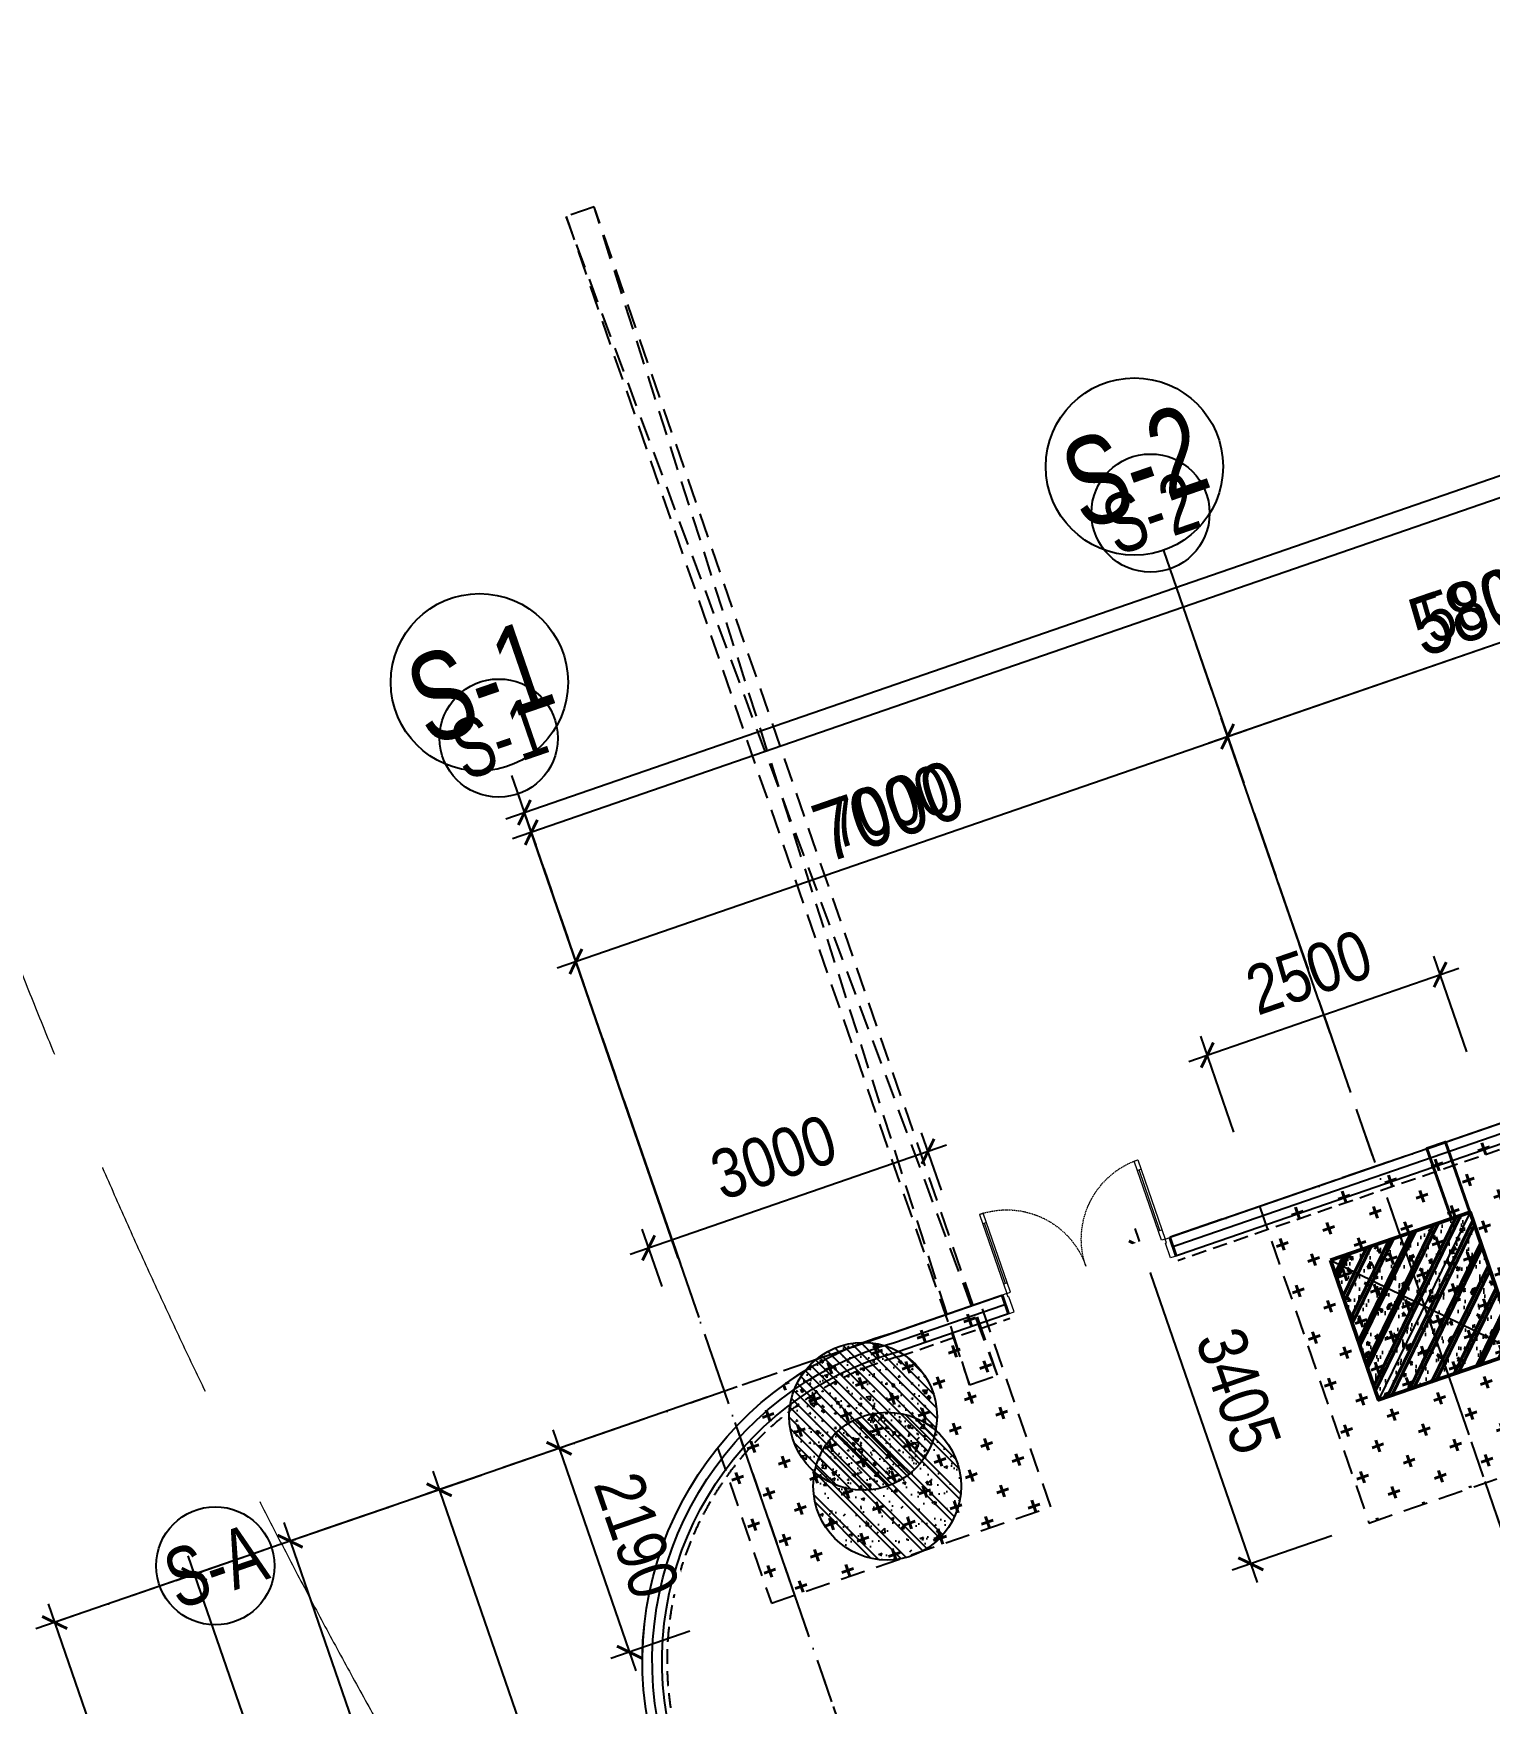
# Model space of a CAD drawing. Header units: millimetres. Extents: x -1534340 to 1713810, y -1348191 to 1114081.
# Drawn here: x 1225587 to 1240370, y -303920 to -286962 of the extents above; entities that cross this region are included whole.
import ezdxf
from ezdxf.enums import TextEntityAlignment as Align

# ---------------------------------------------------------------- set-up
doc = ezdxf.new("R2010")
doc.units = ezdxf.units.MM
doc.header["$LTSCALE"] = 100
doc.set_wipeout_variables(frame=1)
doc.header["$PDMODE"] = 32
doc.header["$PDSIZE"] = 2.5
for name, pattern in [('CENTER2', [1.125, 0.75, -0.125, 0.125, -0.125]), ('DASHED', [4.5, 3, -1.5]), ('HIDDEN', [0.375, 0.25, -0.125]), ('HIDDEN2', [0.1875, 0.125, -0.0625]), ('xref.asix of  podium$0$xref.asix of  podium$0$DASHDOT', [1, 0.5, -0.25, 0, -0.25]), ('Xref.Asix of Basement B2$0$HIDDEN', [0.375, 0.25, -0.125])]:
    doc.linetypes.add(name, pattern=pattern)
for name, color, linetype, lineweight in [('0-Hatch', 250, 'Continuous', 40), ('CUA', 37, 'Continuous', 13), ('KT-Net cat', 1, 'Continuous', 40), ('KT-Net cot', 2, 'Continuous', 50), ('KT-Net cot vach', 6, 'Continuous', 50)]:
    doc.layers.add(name, color=color, linetype=linetype, lineweight=lineweight)
for name, color, linetype in [('0-khuat', 3, 'HIDDEN'), ('A-GLAZ', 135, 'Continuous'), ('ccu11-Khuat', 9, 'DASHED'), ('ccu11-Manh', 8, 'Continuous'), ('ccu12-Hatch', 250, 'Continuous'), ('ccu12-Manh', 8, 'Continuous'), ('ccu12-Thay', 7, 'Continuous'), ('ccu12-Truc', 13, 'CENTER2'), ('KC-Betong', 6, 'Continuous'), ('KC2-DIM', 251, 'Continuous'), ('KCS_COLUMN', 2, 'Continuous'), ('KT-Dim', 8, 'Continuous'), ('KT-Kich thuoc', 9, 'Continuous'), ('xref.asix of  podium$0$xref.asix of  podium$0$KC2-DIM', 251, 'Continuous'), ('xref.asix of  podium$0$xref.asix of  podium$0$KT-Kich thuoc', 9, 'Continuous'), ('xref.asix of  podium$0$xref.asix of  podium$0$KT-Luoi truc South Tower', 8, 'xref.asix of  podium$0$xref.asix of  podium$0$DASHDOT'), ('xref.asix of  podium$0$xref.asix of  podium$0$KT-Net cot vach', 6, 'Continuous'), ('xref.asix of  podium$0$xref.asix of  podium$0$ST_MBDV Cot vach 220805$0$AUDIT_I_220805193045-1', 50, 'Continuous'), ('Xref_ST_MBDV Cot vach 30.7.2022|Xref_ST_MBDV Cot vach 30.7.2022|Xref_ST_MBDV Cot vach 30.7.2022|Xref_ST_MBDV Cot vach 30.7.2022|A-GRID-SYM', 50, 'Continuous')]:
    doc.layers.add(name, color=color, linetype=linetype)
doc.layers.add('Xref.Asix of Basement B2$0$KT-Chi gioi XD', color=7, linetype='Xref.Asix of Basement B2$0$HIDDEN', true_color=0x0066cc)
doc.styles.add('Arial Narrow', font='ARIALN.TTF')
doc.styles.add('HBA-Text', font='GOTHIC.TTF')
doc.styles.add('xref.asix of  podium$0$xref.asix of  podium$0$ST_MBDV Cot vach 220805$0$HBA-Text', font='GOTHIC.TTF')
doc.dimstyles.new('ccu12-200', dxfattribs={"dimscale": 200, "dimtxt": 2.5, "dimasz": 1, "dimexe": 1, "dimexo": 2, "dimgap": 1, "dimtad": 1, "dimdec": 0, "dimrnd": 5, "dimdsep": 46, "dimtxsty": 'Arial Narrow', "dimblk": 'ARCHTICK', "dimcen": -1, "dimdle": 1, "dimclrd": 256, "dimclre": 256, "dimclrt": 3, "dimadec": 0, "dimazin": 2, "dimtfac": 0.1, "dimtdec": 0, "dimtmove": 0, "dimatfit": 1, "dimldrblk": 'ARCHTICK', "dimfxl": 1, "dimtvp": 0.833333, "dimtolj": 1, "dimtzin": 12, "dimarcsym": 0})
doc.dimstyles.new('CCU_1-200', dxfattribs={"dimscale": 200, "dimtxt": 3, "dimasz": 1, "dimexe": 1, "dimexo": 2, "dimgap": 0.5, "dimtad": 1, "dimdec": 0, "dimdsep": 46, "dimtxsty": 'Arial Narrow', "dimblk": 'ARCHTICK', "dimcen": -1, "dimdle": 1, "dimclrd": 256, "dimclre": 256, "dimclrt": 3, "dimadec": 0, "dimazin": 2, "dimtfac": 0.1, "dimtdec": 0, "dimtix": 1, "dimtmove": 2, "dimatfit": 1, "dimfxl": 1, "dimtvp": 0.833333, "dimtolj": 1, "dimtzin": 12, "dimarcsym": 0})
pattern_1 = [(50, (550, -550), (286.904, -25.1), [30, -330]), (355, (550, -550), (-55.5, 300.877), [24, -264]), (100.451, (573.9, -552.1), (231.404, 275.776), [25.496, -280.457]), (46.184, (550, -470), (426.9, -66.21), [45, -495]), (96.636, (585.57, -475.5), (373.87, 389.65), [38.24, -420.69]), (351.184, (550, -470), (373.86, 389.65), [36, -396]), (21, (590, -490), (238.763, -161.048), [30, -330]), (326, (590, -490), (97.326, 290.06), [24, -264]), (71.451, (609.9, -503.42), (336.09, 129.01), [25.496, -280.457]), (37.5, (550, -550), (4.864, 133.1575), [0, -260.8, 0, -268, 0, -265]), (7.5, (550, -550), (105.228, 157.765), [0, -152.8, 0, -254.8, 0, -101]), (327.5, (460.8, -550), (213.529, -9.022), [0, -100, 0, -312, 0, -414]), (317.5, (420.8, -550), (233.274, 40.042), [0, -130, 0, -207.2, 0, -294]), (45, (550, -550), (-120.208, 120.208), []), (45, (550, -501), (-120.208, 120.208), [])]

# ---------------------------------------------------------------- blocks, each defined once
blk = doc.blocks.new('MBKC-T1-PN')
at = {"layer": '0-Hatch', "ltscale": 2}
h = blk.add_hatch(dxfattribs=at)
h.set_pattern_fill('CROSS', color=256, scale=1000, angle=109.0471, style=0)
h.set_pattern_definition([(109.047138, (4040950.84, -6937887.65), (-317.899085, 154.726118), [125, -375]), (199.047138, (4040989.52, -6937808.17), (-154.726118, -317.899085), [125, -375])])
h.paths.add_polyline_path([(7798, 2695), (5434, 1880), (6545, -1337), (8908, -521)])
h = blk.add_hatch(dxfattribs=at)
h.set_pattern_fill('CROSS', color=256, scale=1000, angle=109.0471, style=0)
h.set_pattern_definition([(109.047138, (4035251.03, -6938997.68), (-317.899085, 154.726118), [125, -375]), (199.047138, (4035289.71, -6938918.2), (-154.726118, -317.899085), [125, -375])])
edge = h.paths.add_edge_path()
edge.add_arc((2629, -2740), 3460, 105.6293, 141.1935)
edge.add_line((-67, -572), (478, -2151))
edge.add_line((478, -2151), (3314, -1172))
edge.add_line((3314, -1172), (2598, 902))
edge.add_line((2598, 902), (1697, 591))
at = {"layer": '0-khuat', "ltscale": 10}
for p, q in [((5434, 1880), (6545, -1337)), ((6545, -1337), (8908, -521))]:
    blk.add_line(p, q, dxfattribs=at)
blk.add_lwpolyline([(-67, -572), (478, -2151), (3314, -1172), (2598, 902)], dxfattribs=at)
at = {"layer": 'ccu11-Khuat', "ltscale": 0.5, "elevation": 0}
blk.add_lwpolyline([(100591, -35427), (55456, -35427, -0.326962), (50828, -32029), (46319, -19000, 0.427662), (30483, -12598), (15440, -17788, -0.196541), (11052, -17540, -0.045291), (3605, -9503), (-504, -3436, -0.399034), (1771, 353), (31191, 10495, -0.12044), (42592, 11818), (58407, 7707, -0.226255), (60280, 6013), (65645, -9495, 0.291647), (69738, -12327), (89787, -12327)], format="xyb", dxfattribs=at)
at = {"layer": 'ccu12-Thay', "ltscale": 0.5, "elevation": 0}
blk.add_lwpolyline([(100593, -35677), (55455, -35677, -0.326781), (50591, -32108), (46085, -19087, 0.427811), (30575, -12830), (15522, -18024, -0.198113), (10912, -17750, -0.045471), (3403, -9650), (-738, -3537, -0.402449), (1697, 591), (31107, 10731)], format="xyb", dxfattribs=at)
blk = doc.blocks.new('_ARCHTICK')
at = {"color": 0, "linetype": 'ByBlock', "const_width": 0.15}
blk.add_lwpolyline([(-0.5, -0.5), (0.5, 0.5)], dxfattribs=at)
blk = doc.blocks.new('*D1139')
at = {"layer": 'Defpoints', "color": 0, "transparency": 16777216}
for p in [(308279, -57856, 0), (312200, -66552, 0), (309168, -67599)]:
    blk.add_point(p, dxfattribs=at)
at = {"layer": 'KT-Dim', "lineweight": -2, "transparency": 16777216}
for p, q in [((307901, -57986), (305879, -58684)), ((306003, -58430), (309233, -67788)), ((311822, -66683), (308979, -67664))]:
    blk.add_line(p, q, dxfattribs=at)
at = {"layer": 'KT-Dim', "lineweight": -2, "transparency": 16777216, "xscale": 200, "yscale": 200, "zscale": 200}
for p, rotation in [((306068, -58619), 109.0471379636341), ((309168, -67599), 289.0471379636341)]:
    blk.add_blockref('_ARCHTICK', p, dxfattribs=dict(at, rotation=rotation))
at = {"layer": 'KT-Dim', "color": 3, "transparency": 16777216, "insert": (308048, -62961), "char_height": 500, "attachment_point": 5, "rotation": 289.0471, "style": 'Arial Narrow'}
blk.add_mtext('\\A1;9500', dxfattribs=at)
blk = doc.blocks.new('GRID-SYM-flat-103')
at = {"layer": 'Xref_ST_MBDV Cot vach 30.7.2022|Xref_ST_MBDV Cot vach 30.7.2022|Xref_ST_MBDV Cot vach 30.7.2022|Xref_ST_MBDV Cot vach 30.7.2022|A-GRID-SYM'}
blk.add_circle((0, 0, 0), 900, dxfattribs=at)
at = {"layer": 'Xref_ST_MBDV Cot vach 30.7.2022|Xref_ST_MBDV Cot vach 30.7.2022|Xref_ST_MBDV Cot vach 30.7.2022|Xref_ST_MBDV Cot vach 30.7.2022|A-GRID-SYM', "style": 'HBA-Text'}
blk.add_attdef('GRID', text='', height=900, rotation=19.0471, dxfattribs=at).set_placement((0, 0, 0), align=Align.MIDDLE_CENTER)
blk = doc.blocks.new('*D1109')
at = {"layer": 'Defpoints', "color": 0, "transparency": 16777216}
for p in [(306861, -58345, 0), (323836, -104143), (320491, -105298)]:
    blk.add_point(p, dxfattribs=at)
at = {"layer": 'KT-Dim', "lineweight": -2, "transparency": 16777216}
for p, q in [((306483, -58476), (304366, -59206)), ((304490, -58952), (320556, -105487)), ((323458, -104273), (320302, -105363))]:
    blk.add_line(p, q, dxfattribs=at)
at = {"layer": 'KT-Dim', "lineweight": -2, "transparency": 16777216, "xscale": 200, "yscale": 200, "zscale": 200}
for p, rotation in [((304555, -59141), 109.0471379636341), ((320491, -105298), 289.0471379636341)]:
    blk.add_blockref('_ARCHTICK', p, dxfattribs=dict(at, rotation=rotation))
at = {"layer": 'KT-Dim', "color": 3, "transparency": 16777216, "insert": (312954, -82071), "char_height": 500, "attachment_point": 5, "rotation": 289.0471, "style": 'Arial Narrow'}
blk.add_mtext('\\A1;48830', dxfattribs=at)
blk = doc.blocks.new('*D1113')
at = {"layer": 'Defpoints', "color": 0, "transparency": 16777216}
for p in [(314073, -50971), (315243, -54360), (308626, -56644)]:
    blk.add_point(p, dxfattribs=at)
at = {"layer": 'KT-Dim', "lineweight": -2, "transparency": 16777216}
for p, q in [((315112, -53982), (314007, -50782)), ((307267, -53321), (314262, -50906)), ((308495, -56266), (307391, -53067))]:
    blk.add_line(p, q, dxfattribs=at)
at = {"layer": 'KT-Dim', "lineweight": -2, "transparency": 16777216, "xscale": 200, "yscale": 200, "zscale": 200}
for p, rotation in [((314073, -50971), 19.04713796363416), ((307456, -53256), 199.0471379636342)]:
    blk.add_blockref('_ARCHTICK', p, dxfattribs=dict(at, rotation=rotation))
at = {"layer": 'KT-Dim', "color": 3, "transparency": 16777216, "insert": (310616, -51683), "char_height": 500, "attachment_point": 5, "rotation": 19.0471, "style": 'Arial Narrow'}
blk.add_mtext('\\A1;7000', dxfattribs=at)
blk = doc.blocks.new('*D1114')
at = {"layer": 'Defpoints', "color": 0, "transparency": 16777216}
for p in [(319555, -49079), (320303, -51244), (315243, -54360)]:
    blk.add_point(p, dxfattribs=at)
at = {"layer": 'KT-Dim', "lineweight": -2, "transparency": 16777216}
for p, q in [((320172, -50866), (319490, -48890)), ((313884, -51037), (319744, -49013)), ((315112, -53982), (314007, -50782))]:
    blk.add_line(p, q, dxfattribs=at)
at = {"layer": 'KT-Dim', "lineweight": -2, "transparency": 16777216, "xscale": 200, "yscale": 200, "zscale": 200}
for p, rotation in [((319555, -49079), 19.04713796363416), ((314073, -50971), 199.0471379636342)]:
    blk.add_blockref('_ARCHTICK', p, dxfattribs=dict(at, rotation=rotation))
at = {"layer": 'KT-Dim', "color": 3, "transparency": 16777216, "insert": (316665, -49595), "char_height": 500, "attachment_point": 5, "rotation": 19.0471, "style": 'Arial Narrow'}
blk.add_mtext('\\A1;5800', dxfattribs=at)
blk = doc.blocks.new('*D1123')
at = {"layer": 'Defpoints', "color": 0, "transparency": 16777216}
for p in [(363163, -37115), (306934, -51743), (308410, -56019, 0)]:
    blk.add_point(p, dxfattribs=at)
at = {"layer": 'KT-Dim', "lineweight": -2, "transparency": 16777216}
for p, q in [((363033, -36737), (361622, -32650)), ((361876, -32774), (306745, -51809)), ((308280, -55641), (306869, -51554))]:
    blk.add_line(p, q, dxfattribs=at)
at = {"layer": 'KT-Dim', "lineweight": -2, "transparency": 16777216, "xscale": 200, "yscale": 200, "zscale": 200}
for p, rotation in [((361687, -32839), 19.0477163778953), ((306934, -51743), 199.0477163778953)]:
    blk.add_blockref('_ARCHTICK', p, dxfattribs=dict(at, rotation=rotation))
at = {"layer": 'KT-Dim', "color": 3, "transparency": 16777216, "insert": (334162, -41861), "char_height": 500, "attachment_point": 5, "rotation": 19.0477, "style": 'Arial Narrow'}
blk.add_mtext('\\A1;57925', dxfattribs=at)
blk = doc.blocks.new('*U161')
h = blk.add_hatch()
h.set_pattern_fill('VATLIEU04', color=250, scale=40, style=0, pattern_type=2)
h.set_pattern_definition(pattern_1)
h.paths.add_polyline_path([(-475, 475), (1025, 475), (1025, -1025), (-475, -1025)])
at = {"color": 6, "ltscale": 0.25}
blk.add_lwpolyline([(-475, 475), (1025, 475), (1025, -1025), (-475, -1025)], close=True, dxfattribs=at)
at = {"layer": 'Defpoints', "linetype": 'ByBlock', "ltscale": 30}
for p, q in [((1025, 475), (-475, -1025)), ((-475, 475), (1025, -1025))]:
    blk.add_line(p, q, dxfattribs=at)
blk = doc.blocks.new('MBDV-B1-T1-PN')
at = {"layer": 'ccu12-Hatch', "ltscale": 0.5}
h = blk.add_hatch(dxfattribs=at)
h.set_pattern_fill('BETONG', color=256, scale=50, angle=90, pattern_type=2)
h.set_pattern_definition([(90, (-726123.64, 332547.47), (-259.80762, 2e-14), [6.25, -143.75]), (90, (-726134.46, 332547.47), (-259.80762, 2e-14), [6.25, -143.75]), (210, (-726123.64, 332547.47), (129.90381, -225), [6.25, -143.75]), (210, (-726129.05, 332556.84), (129.90381, -225), [6.25, -143.75]), (90, (-726253.54, 332622.47), (-259.80762, 2e-14), [6.25, -143.75]), (90, (-726264.37, 332622.47), (-259.80762, 2e-14), [6.25, -143.75]), (210, (-726253.54, 332622.47), (129.90381, -225), [6.25, -143.75]), (210, (-726258.95, 332631.84), (129.90381, -225), [6.25, -143.75]), (150, (-726123.64, 332553.72), (-129.90381, -225), [6.25, -143.75]), (150, (-726129.05, 332544.34), (-129.90381, -225), [6.25, -143.75]), (150, (-725993.73, 332628.72), (-129.90381, -225), [6.25, -143.75]), (150, (-725999.15, 332619.34), (-129.90381, -225), [6.25, -143.75]), (135, (-726123.64, 332547.47), (-53.0330086, -53.0330086), []), (140, (-726123.64, 332547.47), (31.37607, 358.63009), [37.5, -412.5]), (85, (-726123.64, 332547.47), (-376.09607, -69.37567), [30, -330]), (190.4514, (-726121.02, 332577.35), (-344.71977, 289.25469), [31.8701, -350.57106]), (136.1842, (-726223.64, 332547.47), (82.7595, 533.62052), [56.25, -618.75]), (186.6356, (-726216.74, 332591.94), (-487.05894, 467.33135), [47.80514, -525.8565]), (81.1842, (-726223.64, 332547.47), (-487.0593, 467.33097), [45, -495]), (111, (-726198.64, 332597.47), (201.30945, 298.45353), [37.5, -412.5]), (56, (-726198.64, 332597.47), (-362.57502, 121.65767), [30, -330]), (161.4514, (-726181.86, 332622.34), (-161.26525, 420.11131), [31.8701, -350.57106]), (127.5, (-726123.64, 332547.47), (-166.446927, 6.079928), [0, -326, 0, -335, 0, -331.25]), (97.5, (-726123.64, 332547.47), (-197.205856, 131.53477), [0, -191, 0, -318.5, 0, -126.25]), (57.5, (-726123.64, 332435.97), (11.277436, 266.911218), [0, -125, 0, -390, 0, -517.5]), (47.5, (-726123.64, 332385.97), (-50.05249, 291.593085), [0, -162.5, 0, -259, 0, -367.5])])
edge = h.paths.add_edge_path()
edge.add_arc((1410, -254), 750, 0, 360)
at = {"layer": 'KC-Betong', "ltscale": 0.5}
blk.add_circle((1410, -254, 0), 750, dxfattribs=at)
at = {"layer": 'KT-Net cot vach', "rotation": 19.04713795399666}
blk.add_blockref('*U161', (6757, 1037), dxfattribs=at)
blk = doc.blocks.new('*D1368')
at = {"layer": 'Defpoints', "color": 0, "ltscale": 0.5, "transparency": 16777216}
for p in [(1234669, -298314), (1234936, -299086), (1232100, -300065, -3)]:
    blk.add_point(p, dxfattribs=at)
at = {"layer": 'KC2-DIM', "lineweight": -2, "ltscale": 0.5, "transparency": 16777216}
for p, q in [((1231644, -299358), (1234858, -298248)), ((1234805, -298707), (1234604, -298124)), ((1231969, -299686), (1231768, -299104))]:
    blk.add_line(p, q, dxfattribs=at)
at = {"layer": 'KC2-DIM', "lineweight": -2, "ltscale": 0.5, "transparency": 16777216, "xscale": 200, "yscale": 200, "zscale": 200}
for p, rotation in [((1234669, -298314), 19.04713795399764), ((1231833, -299293), 199.0471379539976)]:
    blk.add_blockref('_ARCHTICK', p, dxfattribs=dict(at, rotation=rotation))
at = {"layer": 'KC2-DIM', "color": 3, "ltscale": 0.5, "transparency": 16777216, "insert": (1233103, -298373), "char_height": 500, "attachment_point": 5, "rotation": 19.0471, "style": 'Arial Narrow', "bg_fill": 3, "box_fill_scale": 1.1, "bg_fill_color": 256, "bg_fill_true_color": 13158600, "bg_fill_transparency": 0}
blk.add_mtext('\\A1;3000', dxfattribs=at)
blk = doc.blocks.new('*D1369')
at = {"layer": 'Defpoints', "color": 0, "ltscale": 0.5, "transparency": 16777216}
for p in [(1239868, -296519), (1240269, -297679), (1237906, -298495)]:
    blk.add_point(p, dxfattribs=at)
at = {"layer": 'KC2-DIM', "lineweight": -2, "ltscale": 0.5, "transparency": 16777216}
for p, q in [((1240138, -297301), (1239803, -296330)), ((1237316, -297400), (1240057, -296453)), ((1237775, -298117), (1237440, -297145))]:
    blk.add_line(p, q, dxfattribs=at)
at = {"layer": 'KC2-DIM', "lineweight": -2, "ltscale": 0.5, "transparency": 16777216, "xscale": 200, "yscale": 200, "zscale": 200}
for p, rotation in [((1239868, -296519), 19.0471522611445), ((1237505, -297335), 199.0471522611445)]:
    blk.add_blockref('_ARCHTICK', p, dxfattribs=dict(at, rotation=rotation))
at = {"layer": 'KC2-DIM', "color": 3, "ltscale": 0.5, "transparency": 16777216, "insert": (1238538, -296496), "char_height": 500, "attachment_point": 5, "rotation": 19.0472, "style": 'Arial Narrow', "bg_fill": 3, "box_fill_scale": 1.1, "bg_fill_color": 256, "bg_fill_true_color": 13158600, "bg_fill_transparency": 0}
blk.add_mtext('\\A1;2500', dxfattribs=at)
blk = doc.blocks.new('*D1370')
at = {"layer": 'Defpoints', "color": 0, "ltscale": 0.5, "transparency": 16777216}
for p in [(1238035, -298870, 0), (1239146, -302087), (1237946, -302501)]:
    blk.add_point(p, dxfattribs=at)
at = {"layer": 'KC2-DIM', "lineweight": -2, "ltscale": 0.5, "transparency": 16777216}
for p, q in [((1237657, -299000), (1236646, -299349)), ((1236770, -299095), (1238011, -302690)), ((1238768, -302217), (1237757, -302566))]:
    blk.add_line(p, q, dxfattribs=at)
at = {"layer": 'KC2-DIM', "lineweight": -2, "ltscale": 0.5, "transparency": 16777216, "xscale": 200, "yscale": 200, "zscale": 200}
for p, rotation in [((1236835, -299284), 109.050063964066), ((1237946, -302501), 289.0500639640661)]:
    blk.add_blockref('_ARCHTICK', p, dxfattribs=dict(at, rotation=rotation))
at = {"layer": 'KC2-DIM', "color": 3, "ltscale": 0.5, "transparency": 16777216, "insert": (1237821, -300744), "char_height": 500, "attachment_point": 5, "rotation": 289.0501, "style": 'Arial Narrow', "bg_fill": 3, "box_fill_scale": 1.1, "bg_fill_color": 256, "bg_fill_true_color": 13158600, "bg_fill_transparency": 0}
blk.add_mtext('\\A1;3405', dxfattribs=at)
blk = doc.blocks.new('*D1385')
at = {"layer": 'Defpoints', "color": 0, "ltscale": 0.5, "transparency": 16777216}
for p in [(1231917, -300986), (1232631, -303055), (1231639, -303398)]:
    blk.add_point(p, dxfattribs=at)
at = {"layer": 'KC2-DIM', "lineweight": -2, "ltscale": 0.5, "transparency": 16777216}
for p, q in [((1231539, -301116), (1230735, -301394)), ((1230859, -301139), (1231704, -303587)), ((1232253, -303185), (1231450, -303463))]:
    blk.add_line(p, q, dxfattribs=at)
at = {"layer": 'KC2-DIM', "lineweight": -2, "ltscale": 0.5, "transparency": 16777216, "xscale": 200, "yscale": 200, "zscale": 200}
for p, rotation in [((1230924, -301328), 109.0471379539879), ((1231639, -303398), 289.0471379539879)]:
    blk.add_blockref('_ARCHTICK', p, dxfattribs=dict(at, rotation=rotation))
at = {"layer": 'KC2-DIM', "color": 3, "ltscale": 0.5, "transparency": 16777216, "insert": (1231712, -302214), "char_height": 500, "attachment_point": 5, "rotation": 289.0471, "style": 'Arial Narrow', "bg_fill": 3, "box_fill_scale": 1.1, "bg_fill_color": 256, "bg_fill_true_color": 13158600, "bg_fill_transparency": 0}
blk.add_mtext('\\A1;2190', dxfattribs=at)
blk = doc.blocks.new('VACH-NN-PN-T1')
at = {"layer": 'KCS_COLUMN', "linetype": 'HIDDEN', "ltscale": 10}
for p, q in [((4379, -11765), (0, 0)), ((4096, -11863), (284, 98))]:
    blk.add_line(p, q, dxfattribs=at)
blk.add_lwpolyline([(4096, -11863), (4379, -11765), (284, 98), (0, 0)], close=True, dxfattribs=at)
blk = doc.blocks.new('*U2802')
h = blk.add_hatch()
h.set_pattern_fill('VATLIEU04', color=250, scale=40, style=0, pattern_type=2)
h.set_pattern_definition(pattern_1)
h.paths.add_polyline_path([(-475, 475), (1025, 475), (1025, -1025), (-475, -1025)])
at = {"color": 6, "ltscale": 0.25}
blk.add_lwpolyline([(-475, 475), (1025, 475), (1025, -1025), (-475, -1025)], close=True, dxfattribs=at)
at = {"layer": 'Defpoints', "linetype": 'ByBlock', "ltscale": 30}
for p, q in [((1025, 475), (-475, -1025)), ((-475, 475), (1025, -1025))]:
    blk.add_line(p, q, dxfattribs=at)
blk = doc.blocks.new('xref.asix of  podium$0$xref.asix of  podium$0$C1500')
at = {"layer": 'xref.asix of  podium$0$xref.asix of  podium$0$KT-Net cot vach'}
h = blk.add_hatch(dxfattribs=at)
h.set_pattern_fill('1BETONG2-BOP', color=250, scale=50, style=0, pattern_type=2)
h.set_pattern_definition([(50, (103512.22, -41871.03), (358.6301, -31.3761), [37.5, -412.5]), (355, (103512.22, -41871.03), (-69.3757, 376.0961), [30, -330]), (100.4514, (103542.1, -41873.65), (289.2547, 344.7198), [31.8701, -350.571]), (46.1842, (103512.2, -41771.03), (533.6205, -82.7595), [56.25, -618.75]), (96.6356, (103556.7, -41777.93), (467.3314, 487.059), [47.8051, -525.8565]), (351.1842, (103512.2, -41771.03), (467.331, 487.0593), [45, -495]), (21, (103562.22, -41796.03), (298.4535, -201.30945), [37.5, -412.5]), (226, (103562.22, -41796.03), (335.9411, -182.7699), [30, -330]), (71.4514, (103587.1, -41812.8), (420.1113, 161.2652), [31.8701, -350.571]), (67.5, (103512.22, -41871.03), (-77.95809, 147.18723), [0, -326, 0, -335, 0, -331.25]), (4.5, (103512.22, -41871.03), (141.67546, 190.0516), [0, -191, 0, -318.5, 0, -126.25]), (327.5, (103400.72, -41871.03), (266.91122, -11.27744), [0, -125, 0, -390, 0, -517.5]), (317.5, (103350.72, -41871.03), (291.5931, 50.0525), [0, -162.5, 0, -259, 0, -367.5]), (315, (103512.22, -41871.03), (150.2602, 150.2602), []), (315, (103512.22, -41809.78), (150.2602, 150.2602), [])])
h.paths.add_polyline_path([(-2388, 22, 1), (-888, 22, 1)])
at = {"color": 6, "ltscale": 0.25}
blk.add_circle((-1638, 22, 0), 750, dxfattribs=at)
blk = doc.blocks.new('xref.asix of  podium$0$xref.asix of  podium$0$MBCot-PN-flat-22')
at = {"layer": 'xref.asix of  podium$0$xref.asix of  podium$0$KC2-DIM'}
blk.add_blockref('xref.asix of  podium$0$xref.asix of  podium$0$C1500', (3292, -985, 0), dxfattribs=at)
at = {"layer": 'xref.asix of  podium$0$xref.asix of  podium$0$KT-Net cot vach', "rotation": 19.04713795399666}
blk.add_blockref('*U2802', (6757, 1037), dxfattribs=at)
blk = doc.blocks.new('*D2856')
at = {"layer": 'Defpoints', "color": 0, "transparency": 16777216}
for p in [(-110864, 40661), (-107764, 31681), (-108840, 31309)]:
    blk.add_point(p, dxfattribs=at)
at = {"layer": 'xref.asix of  podium$0$xref.asix of  podium$0$KT-Kich thuoc', "lineweight": -2, "transparency": 16777216}
for p, q in [((-111242, 40531), (-112129, 40224)), ((-112006, 40478), (-108775, 31120)), ((-108142, 31550), (-109029, 31244))]:
    blk.add_line(p, q, dxfattribs=at)
at = {"layer": 'xref.asix of  podium$0$xref.asix of  podium$0$KT-Kich thuoc', "lineweight": -2, "transparency": 16777216, "xscale": 200, "yscale": 200, "zscale": 200}
for p, rotation in [((-111940, 40289), 109.0471379209069), ((-108840, 31309), 289.0471379209069)]:
    blk.add_blockref('_ARCHTICK', p, dxfattribs=dict(at, rotation=rotation))
at = {"layer": 'xref.asix of  podium$0$xref.asix of  podium$0$KT-Kich thuoc', "color": 3, "transparency": 16777216, "insert": (-110006, 35932), "char_height": 600, "attachment_point": 5, "rotation": 289.0471, "style": 'Arial Narrow'}
blk.add_mtext('\\A1;9500', dxfattribs=at)
blk = doc.blocks.new('xref.asix of  podium$0$xref.asix of  podium$0$ST_MBDV Cot vach 220805$0$GRID-SYM-flat-103')
at = {"layer": 'xref.asix of  podium$0$xref.asix of  podium$0$ST_MBDV Cot vach 220805$0$AUDIT_I_220805193045-1'}
blk.add_circle((0, 0, 0), 900, dxfattribs=at)
at = {"layer": 'xref.asix of  podium$0$xref.asix of  podium$0$ST_MBDV Cot vach 220805$0$AUDIT_I_220805193045-1', "style": 'xref.asix of  podium$0$xref.asix of  podium$0$ST_MBDV Cot vach 220805$0$HBA-Text'}
blk.add_attdef('GRID', text='', height=900, rotation=19.0471, dxfattribs=at).set_placement((0, 0, 0), align=Align.MIDDLE_CENTER)
blk = doc.blocks.new('*D2864')
at = {"layer": 'Defpoints', "color": 0, "transparency": 16777216}
for p in [(-110864, 40661), (-95184, -4755), (-97678, -5616)]:
    blk.add_point(p, dxfattribs=at)
at = {"layer": 'xref.asix of  podium$0$xref.asix of  podium$0$KT-Kich thuoc', "lineweight": -2, "transparency": 16777216}
for p, q in [((-111242, 40531), (-113547, 39735)), ((-113424, 39989), (-97613, -5805)), ((-95562, -4886), (-97868, -5681))]:
    blk.add_line(p, q, dxfattribs=at)
at = {"layer": 'xref.asix of  podium$0$xref.asix of  podium$0$KT-Kich thuoc', "lineweight": -2, "transparency": 16777216, "xscale": 200, "yscale": 200, "zscale": 200}
for p, rotation in [((-113358, 39800), 109.0471379209069), ((-97678, -5616), 289.0471379209069)]:
    blk.add_blockref('_ARCHTICK', p, dxfattribs=dict(at, rotation=rotation))
at = {"layer": 'xref.asix of  podium$0$xref.asix of  podium$0$KT-Kich thuoc', "color": 3, "transparency": 16777216, "insert": (-105134, 17224), "char_height": 600, "attachment_point": 5, "rotation": 289.0471, "style": 'Arial Narrow'}
blk.add_mtext('\\A1;48047', dxfattribs=at)
blk = doc.blocks.new('*D2827')
at = {"layer": 'Defpoints', "color": 0, "transparency": 16777216}
for p in [(-52224, 62262), (-108519, 47822), (-106978, 43358, 0)]:
    blk.add_point(p, dxfattribs=at)
at = {"layer": 'xref.asix of  podium$0$xref.asix of  podium$0$KT-Kich thuoc', "lineweight": -2, "transparency": 16777216}
for p, q in [((-52355, 62640), (-53831, 66915)), ((-53577, 66792), (-108708, 47757)), ((-107108, 43736), (-108584, 48011))]:
    blk.add_line(p, q, dxfattribs=at)
at = {"layer": 'xref.asix of  podium$0$xref.asix of  podium$0$KT-Kich thuoc', "lineweight": -2, "transparency": 16777216, "xscale": 200, "yscale": 200, "zscale": 200}
for p, rotation in [((-53766, 66726), 19.04771637789541), ((-108519, 47822), 199.0477163778954)]:
    blk.add_blockref('_ARCHTICK', p, dxfattribs=dict(at, rotation=rotation))
at = {"layer": 'xref.asix of  podium$0$xref.asix of  podium$0$KT-Kich thuoc', "color": 3, "transparency": 16777216, "insert": (-78005, 59272), "char_height": 600, "attachment_point": 5, "rotation": 19.0477, "style": 'Arial Narrow'}
blk.add_mtext('\\A1;57925', dxfattribs=at)
blk = doc.blocks.new('*D2828')
at = {"layer": 'Defpoints', "color": 0, "transparency": 16777216}
for p in [(-101450, 48795), (-100280, 45407), (-106897, 43123)]:
    blk.add_point(p, dxfattribs=at)
at = {"layer": 'xref.asix of  podium$0$xref.asix of  podium$0$KT-Kich thuoc', "lineweight": -2, "transparency": 16777216}
for p, q in [((-108255, 46446), (-101261, 48860)), ((-100410, 45785), (-101515, 48984)), ((-107027, 43501), (-108132, 46700))]:
    blk.add_line(p, q, dxfattribs=at)
at = {"layer": 'xref.asix of  podium$0$xref.asix of  podium$0$KT-Kich thuoc', "lineweight": -2, "transparency": 16777216, "xscale": 200, "yscale": 200, "zscale": 200}
for p, rotation in [((-101450, 48795), 19.04713794612659), ((-108066, 46511), 199.0471379461266)]:
    blk.add_blockref('_ARCHTICK', p, dxfattribs=dict(at, rotation=rotation))
at = {"layer": 'xref.asix of  podium$0$xref.asix of  podium$0$KT-Kich thuoc', "color": 3, "transparency": 16777216, "insert": (-104891, 48037), "char_height": 600, "attachment_point": 5, "rotation": 19.0471, "style": 'Arial Narrow'}
blk.add_mtext('\\A1;7000', dxfattribs=at)
blk = doc.blocks.new('*D2829')
at = {"layer": 'Defpoints', "color": 0, "transparency": 16777216}
for p in [(-95967, 50688), (-95220, 48523), (-100280, 45407)]:
    blk.add_point(p, dxfattribs=at)
at = {"layer": 'xref.asix of  podium$0$xref.asix of  podium$0$KT-Kich thuoc', "lineweight": -2, "transparency": 16777216}
for p, q in [((-95350, 48901), (-96033, 50877)), ((-101639, 48730), (-95778, 50753)), ((-100410, 45785), (-101515, 48984))]:
    blk.add_line(p, q, dxfattribs=at)
at = {"layer": 'xref.asix of  podium$0$xref.asix of  podium$0$KT-Kich thuoc', "lineweight": -2, "transparency": 16777216, "xscale": 200, "yscale": 200, "zscale": 200}
for p, rotation in [((-95967, 50688), 19.04713794612659), ((-101450, 48795), 199.0471379461266)]:
    blk.add_blockref('_ARCHTICK', p, dxfattribs=dict(at, rotation=rotation))
at = {"layer": 'xref.asix of  podium$0$xref.asix of  podium$0$KT-Kich thuoc', "color": 3, "transparency": 16777216, "insert": (-98841, 50126), "char_height": 600, "attachment_point": 5, "rotation": 19.0471, "style": 'Arial Narrow'}
blk.add_mtext('\\A1;5800', dxfattribs=at)
blk = doc.blocks.new('*U229')
for p, q in [((-750, -90), (-750, -50)), ((-100, -70), (-750, -70)), ((-100, -90), (-100, -50)), ((-750, -1710), (-750, -1750)), ((-100, -1730), (-750, -1730)), ((-100, -1710), (-100, -1750))]:
    blk.add_line(p, q)
for points in [[(200, 0), (200, -60), (40, -60), (40, -50), (0, -50), (0, 0)], [(0, -50), (0, -90), (-850, -90), (-850, -50)], [(0, -1750), (0, -1710), (-850, -1710), (-850, -1750)], [(200, -1800), (200, -1740), (40, -1740), (40, -1750), (0, -1750), (0, -1800)]]:
    blk.add_lwpolyline(points, close=True)
at = {"linetype": 'HIDDEN2'}
for centre, start, end in [((0, -50), 180, 270), ((0, -1750), 90, 180)]:
    blk.add_arc(centre, 850, start, end, dxfattribs=at)
blk = doc.blocks.new('KHHFG')
blk.add_wipeout([(-80, 1884), (238, 1884), (264, 84), (-70, 84)]).dxf.layer = 'KT-Kich thuoc'
at = {"layer": 'KT-Net cat'}
for p, q in [((200, 1884), (0, 1884)), ((200, 84), (0, 84))]:
    blk.add_line(p, q, dxfattribs=at)
at = {"layer": 'CUA', "xscale": -1, "rotation": 359.999999524041}
blk.add_blockref('*U229', (200, 1884), dxfattribs=at)
blk = doc.blocks.new('Grid-ST-flat-3')
at = {"layer": 'ccu12-Truc', "ltscale": 30}
for p, q in [((369404.7, -36752.1), (304555.5, -59141.2)), ((313485.4, -49270.1), (332574.6, -104561.6)), ((306868.6, -51554.5), (325957.9, -106846))]:
    blk.add_line(p, q, dxfattribs=at)
at = {"layer": 'KT-Dim'}
ref = blk.add_blockref('GRID-SYM-flat-103', (313289.5, -48702.9, 0), dxfattribs=dict(at, xscale=0.6666666666666666, yscale=0.6666666666666666, zscale=0.6666666666666666))
ref.add_attrib('GRID', 'S-2', dxfattribs={"layer": 'Xref_ST_MBDV Cot vach 30.7.2022|Xref_ST_MBDV Cot vach 30.7.2022|Xref_ST_MBDV Cot vach 30.7.2022|Xref_ST_MBDV Cot vach 30.7.2022|A-GRID-SYM', "height": 600, "rotation": 19.04714, "style": 'HBA-Text', "width": 0.75}).set_placement((313289.5, -48702.9, 0), align=Align.MIDDLE_CENTER)
ref = blk.add_blockref('GRID-SYM-flat-103', (306672.8, -50987.3, 0), dxfattribs=dict(at, xscale=0.6666666666666666, yscale=0.6666666666666666, zscale=0.6666666666666666))
ref.add_attrib('GRID', 'S-1', dxfattribs={"layer": 'Xref_ST_MBDV Cot vach 30.7.2022|Xref_ST_MBDV Cot vach 30.7.2022|Xref_ST_MBDV Cot vach 30.7.2022|Xref_ST_MBDV Cot vach 30.7.2022|A-GRID-SYM', "height": 600, "rotation": 19, "style": 'HBA-Text', "width": 0.75}).set_placement((306672.8, -50987.3, 0), align=Align.MIDDLE_CENTER)
ref = blk.add_blockref('GRID-SYM-flat-103', (303795.5, -59391.2, 0), dxfattribs=dict(at, xscale=0.6666666666666666, yscale=0.6666666666666666, zscale=0.6666666666666666))
ref.add_attrib('GRID', 'S-A', dxfattribs={"layer": 'Xref_ST_MBDV Cot vach 30.7.2022|Xref_ST_MBDV Cot vach 30.7.2022|Xref_ST_MBDV Cot vach 30.7.2022|Xref_ST_MBDV Cot vach 30.7.2022|A-GRID-SYM', "height": 600, "rotation": 19, "style": 'HBA-Text', "width": 0.75}).set_placement((303795.5, -59391.2, 0), align=Align.MIDDLE_CENTER)
dim = blk.add_aligned_dim(p1=(363163.5, -37115.1), p2=(308410.2, -56019.2, 0), distance=-4523.4, dimstyle='ccu12-200', dxfattribs=at)
dim.commit()
dim.dimension.update_dxf_attribs({"geometry": '*D1123', "text_midpoint": (334162.1, -41861.1)})
for base, p1, p2, angle, picture, middle in [((319555.2, -49078.7), (315242.5, -54359.7), (320302.8, -51244.1), 19.04714, '*D1114', (316665.4, -49594.7)), ((314072.8, -50971.5), (308625.8, -56644.1), (315242.5, -54359.7), 19.04714, '*D1113', (310615.8, -51683.3)), ((309168.2, -67599.1, 0), (308278.7, -57855.8), (312200.2, -66552.3), 109.04714, '*D1139', (308048.4, -62960.5, 0)), ((320490.9, -105297.8, 0), (306860.8, -58345.3), (323836, -104142.9, 0), 109.04714, '*D1109', (312953.5, -82070.9, 0))]:
    dim = blk.add_linear_dim(base=base, p1=p1, p2=p2, angle=angle, dimstyle='ccu12-200', dxfattribs=at)
    dim.commit()
    dim.dimension.update_dxf_attribs({"geometry": picture, "text_midpoint": middle})
blk = doc.blocks.new('xref.asix of  podium$0$xref.asix of  podium$0$Asix South Tower')
at = {"layer": 'xref.asix of  podium$0$xref.asix of  podium$0$KT-Luoi truc South Tower', "ltscale": 10}
for p, q in [((-45928.1, 63080), (-113358.3, 39799.9)), ((-102102.2, 50685.3), (-92200.2, 22004.5))]:
    blk.add_line(p, q, dxfattribs=at)
at = {"layer": 'xref.asix of  podium$0$xref.asix of  podium$0$KT-Luoi truc South Tower', "ltscale": 5}
blk.add_line((-108719, 48400.9), (-98817, 19720.1), dxfattribs=at)
at = {"layer": 'xref.asix of  podium$0$xref.asix of  podium$0$KT-Kich thuoc'}
ref = blk.add_blockref('xref.asix of  podium$0$xref.asix of  podium$0$ST_MBDV Cot vach 220805$0$GRID-SYM-flat-103', (-102396, 51536.1), dxfattribs=at)
ref.add_attrib('GRID', 'S-2', dxfattribs={"layer": 'xref.asix of  podium$0$xref.asix of  podium$0$ST_MBDV Cot vach 220805$0$AUDIT_I_220805193045-1', "height": 900, "rotation": 19.04714, "style": 'xref.asix of  podium$0$xref.asix of  podium$0$ST_MBDV Cot vach 220805$0$HBA-Text', "width": 0.75}).set_placement((-102396, 51536.1, 0), align=Align.MIDDLE_CENTER)
ref = blk.add_blockref('xref.asix of  podium$0$xref.asix of  podium$0$ST_MBDV Cot vach 220805$0$GRID-SYM-flat-103', (-109045.2, 49346.2), dxfattribs=at)
ref.add_attrib('GRID', 'S-1', dxfattribs={"layer": 'xref.asix of  podium$0$xref.asix of  podium$0$ST_MBDV Cot vach 220805$0$AUDIT_I_220805193045-1', "height": 900, "rotation": 19, "style": 'xref.asix of  podium$0$xref.asix of  podium$0$ST_MBDV Cot vach 220805$0$HBA-Text', "width": 0.75}).set_placement((-109045.2, 49346.2, 0), align=Align.MIDDLE_CENTER)
dim = blk.add_linear_dim(base=(-108519, 47822.2), p1=(-52224.4, 62261.9), p2=(-106977.6, 43357.8, 0), angle=199.04772, dimstyle='CCU_1-200', dxfattribs=at)
dim.commit()
dim.dimension.update_dxf_attribs({"geometry": '*D2827', "text_midpoint": (-78005, 59272.4), "dimtype": 129})
for base, p1, p2, angle, picture, middle in [((-95967.2, 50688), (-100279.9, 45407), (-95219.6, 48522.6), 19.04714, '*D2829', (-98841.1, 50125.7)), ((-101449.7, 48795.2), (-106896.7, 43122.6), (-100279.9, 45407), 19.04714, '*D2828', (-104890.7, 48037.1)), ((-97678.5, -5616.2), (-110863.9, 40661.1), (-95184.1, -4755), 109.04714, '*D2864', (-105134.3, 17224.5)), ((-108840, 31309.4), (-110863.9, 40661.1), (-107763.5, 31681), 109.04714, '*D2856', (-110006.1, 35932))]:
    dim = blk.add_linear_dim(base=base, p1=p1, p2=p2, angle=angle, dimstyle='CCU_1-200', dxfattribs=at)
    dim.commit()
    dim.dimension.update_dxf_attribs({"geometry": picture, "text_midpoint": middle})
blk = doc.blocks.new('312')
at = {"layer": 'A-GLAZ', "elevation": 0}
for points in [[(1482695.2, -315227.1), (1474934, -317904.8, -0.1974963), (1470412.8, -317641.4, -0.0453995), (1462928.7, -309566.3), (1458800.5, -303471.7, -0.4011287), (1461171.6, -299479.3), (1490585.1, -289338.7, -0.1205241), (1502064.9, -288009.8), (1511023.5, -290338.2)], [(1482662.5, -315132.6), (1474901.4, -317810.2, -0.1968636), (1470468.9, -317557.5, -0.0453275), (1463009.8, -309507.7), (1458893.8, -303431.2, -0.3997484), (1461201.3, -299574.8), (1490618.8, -289432.9, -0.1204683), (1502046, -288108.3), (1510996.8, -290434.6)], [(1482727.8, -315321.6), (1474966.6, -317999.3, -0.1981128), (1470356.5, -317725.3, -0.0454709), (1462847.7, -309624.9), (1458707.3, -303512.5, -0.4024491), (1461141.8, -299383.8), (1490551.4, -289244.6)]]:
    blk.add_lwpolyline(points, format="xyb", dxfattribs=at)
at = {"layer": 'KT-Net cat', "elevation": 0}
blk.add_lwpolyline([(1467015.3, -298155), (1466766.2, -297444.7), (1466577.1, -297510), (1466826.3, -298220.3)], close=True, dxfattribs=at)
at = {"layer": 'Xref.Asix of Basement B2$0$KT-Chi gioi XD', "lineweight": 13, "ltscale": 100, "elevation": 0, "flags": 128}
blk.add_lwpolyline([(1536926.6, -198350.2), (1532230.5, -180477.4), (1529880.4, -179665.5), (1520946.6, -186436.8), (1497442.7, -204368.8), (1473775.2, -221476.8, 0.684877), (1504207.8, -335272.8), (1524578.3, -337428.6), (1563007.4, -336214.1), (1565857.8, -332567.4)], format="xyb", close=True, dxfattribs=at)
at = {"layer": 'xref.asix of  podium$0$xref.asix of  podium$0$KC2-DIM'}
blk.add_blockref('xref.asix of  podium$0$xref.asix of  podium$0$MBCot-PN-flat-22', (1459444.9, -299975.3), dxfattribs=at)
at = {"layer": 'xref.asix of  podium$0$xref.asix of  podium$0$KT-Kich thuoc'}
blk.add_blockref('xref.asix of  podium$0$xref.asix of  podium$0$Asix South Tower', (1566004.7, -342122.3), dxfattribs=at)
at = {"layer": 'KT-Kich thuoc', "rotation": 109.0221531273173}
blk.add_blockref('KHHFG', (1464111.7, -298574.1, 0), dxfattribs=at)

msp = doc.modelspace()

# ---------------------------------------------------------------- block references
for name, p in [('MBKC-T1-PN', (1232600.9, -300749.5)), ('Grid-ST-flat-3', (923638.3, -243129.8))]:
    msp.add_blockref(name, p)
at = {"layer": 'ccu11-Manh'}
msp.add_blockref('MBDV-B1-T1-PN', (1232600.9, -300749.5), dxfattribs=at)

# ---------------------------------------------------------------- next in the draw order: dimensions: what is measured, and where the dimension line sits
at = {"layer": 'KC2-DIM', "ltscale": 0.5}
for p1, p2, distance, picture, middle in [((1237905.5, -298494.9), (1240268.6, -297679), 1227.6, '*D1369', (1238537.9, -296496.2)), ((1232099.9, -300064.6, -3.1), (1234935.7, -299085.5), 816.7, '*D1368', (1233102.7, -298372.7)), ((1238034.7, -298869.6, -0.1), (1239145.6, -302086.8), -1269.1, '*D1370', (1237820.9, -300743.9)), ((1231917, -300985.6), (1232631.4, -303054.9), -1050.1, '*D1385', (1231711.9, -302214.3))]:
    dim = msp.add_aligned_dim(p1=p1, p2=p2, distance=distance, dimstyle='ccu12-200', override={"dimfxl": 150, "dimtfill": 1}, dxfattribs=at)
    dim.commit()
    dim.dimension.update_dxf_attribs({"geometry": picture, "text_midpoint": middle})

# ---------------------------------------------------------------- next in the draw order: block references
at = {"layer": 'KT-Net cot'}
msp.add_blockref('VACH-NN-PN-T1', (1230995, -288820.4), dxfattribs=at)

# ---------------------------------------------------------------- next in the draw order: block references
at = {"layer": 'ccu12-Manh'}
msp.add_blockref('312', (-226844, -774.2), dxfattribs=at)

doc.saveas('drawing.dxf')
